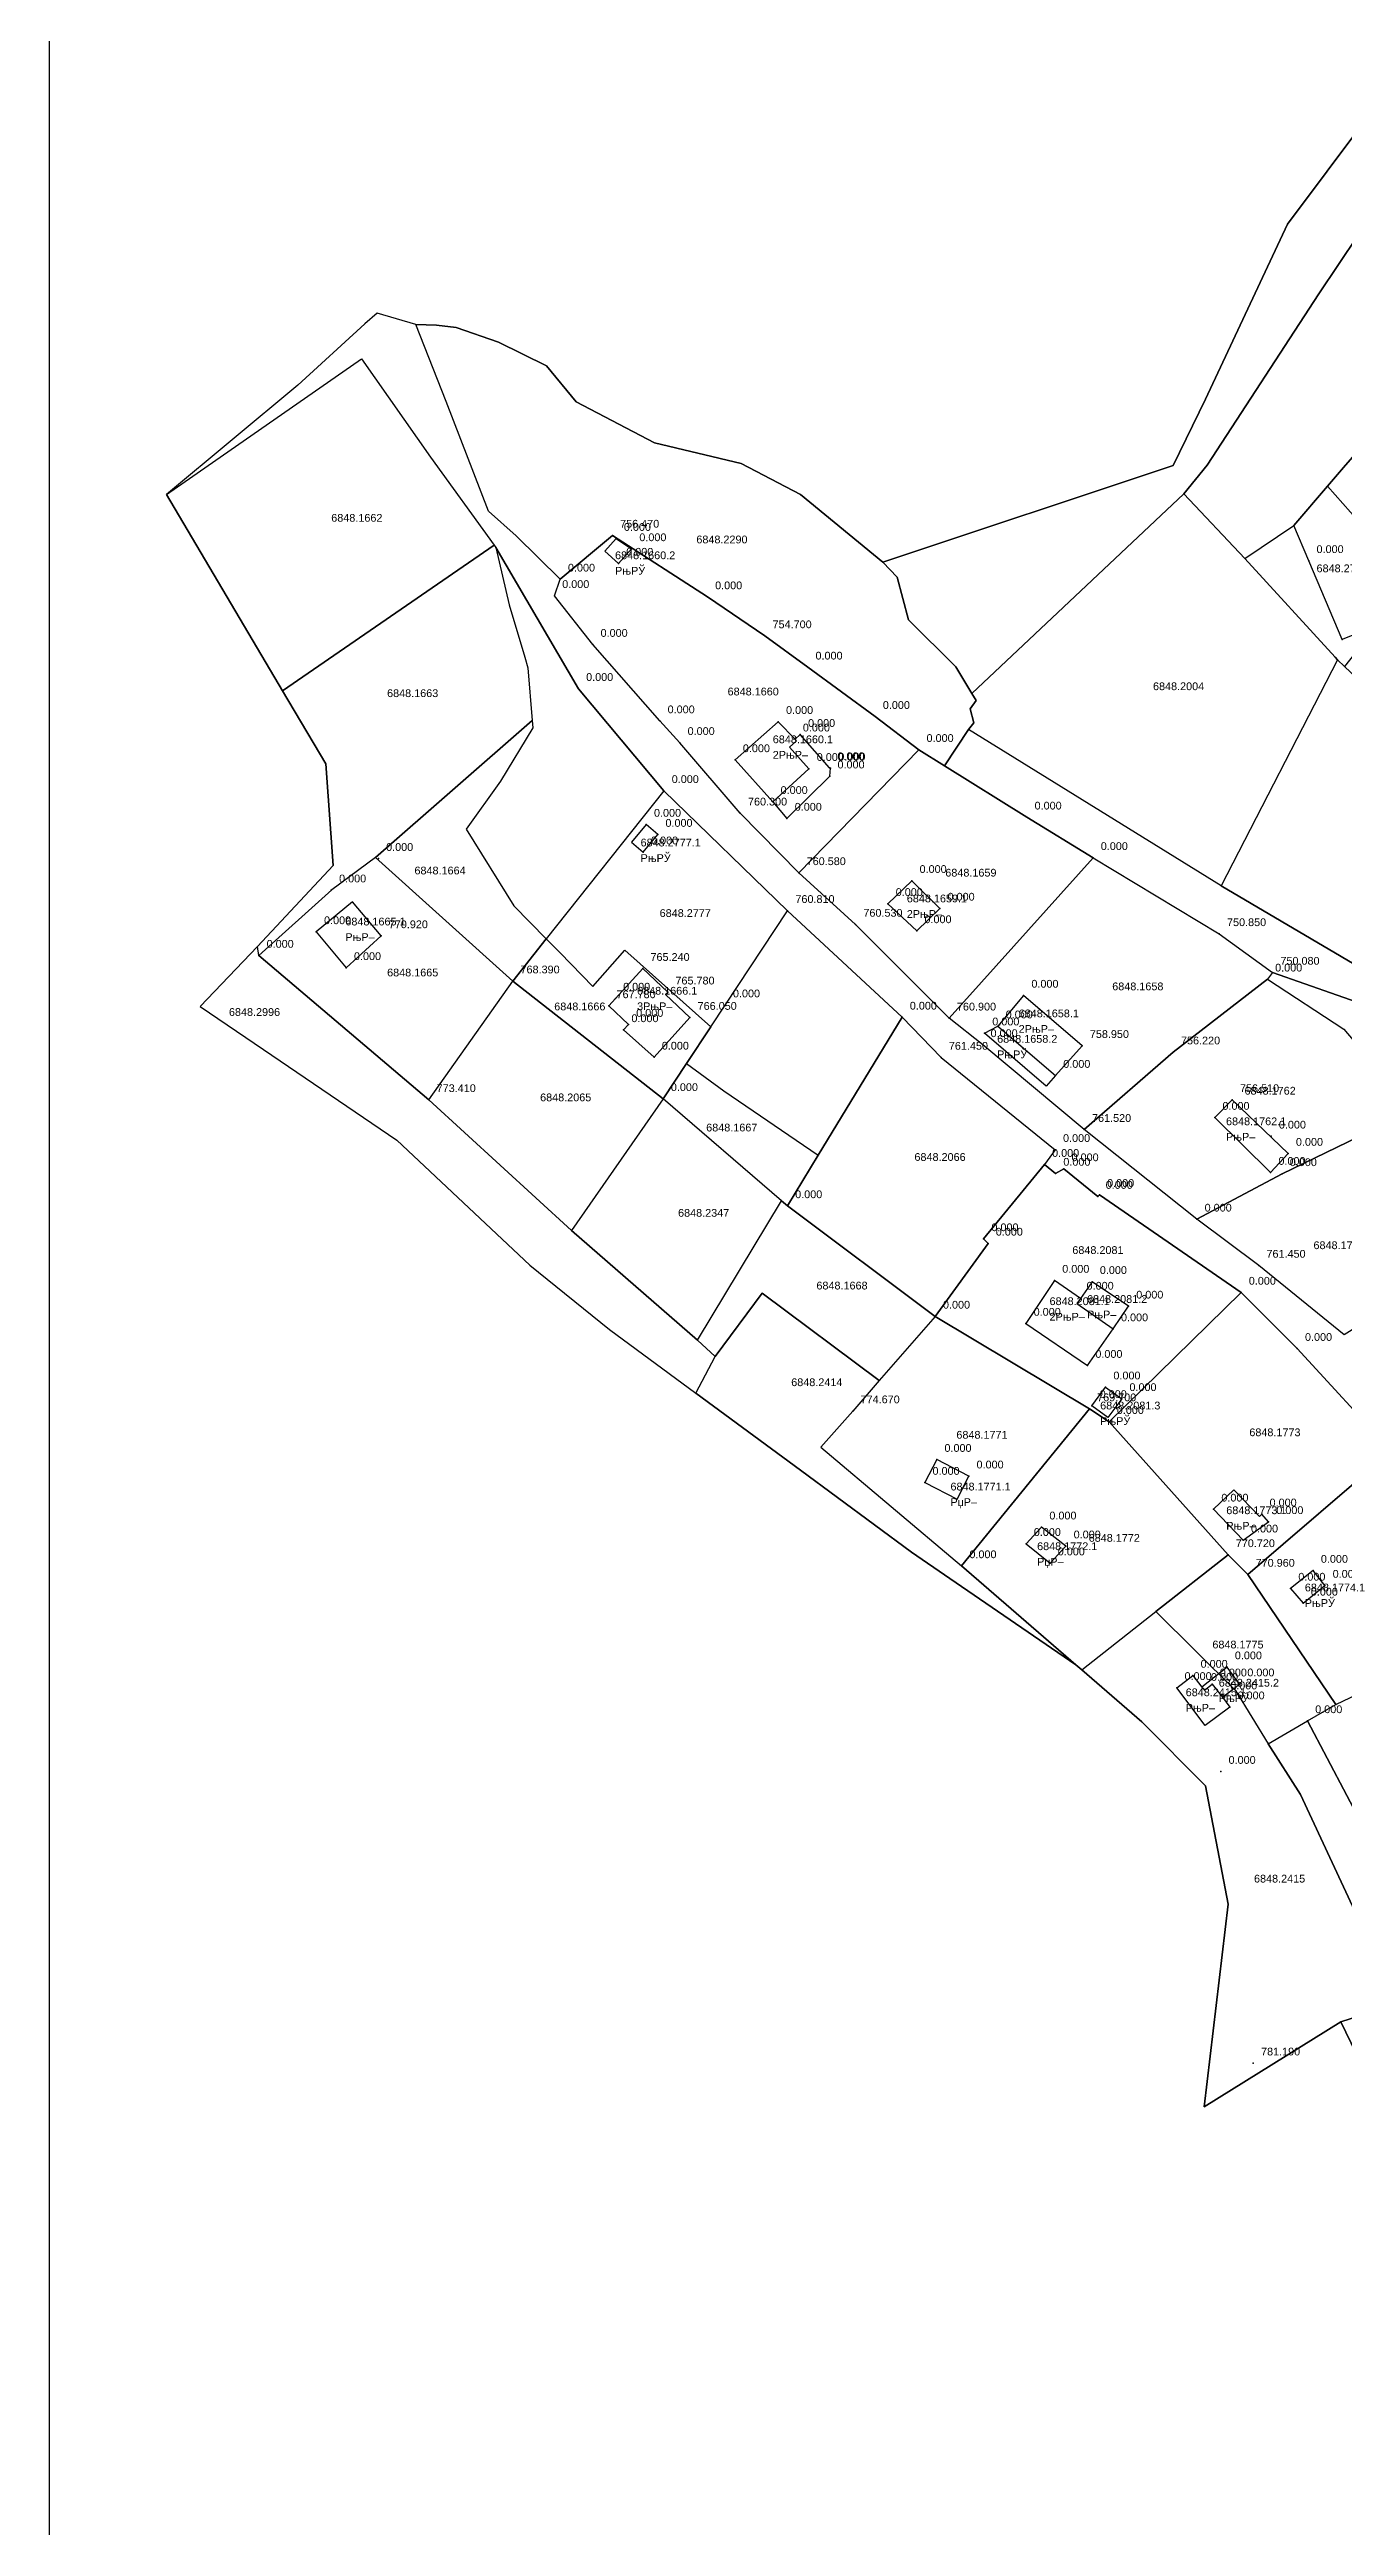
# Model space of a CAD drawing. Header units: metres. Extents: x 8504925 to 8509157, y 4588840 to 4591954.
# Drawn here: x 8505645 to 8505812, y 4590589.4 to 4590909 of the extents above; entities that cross this region are included whole.
import ezdxf

# ---------------------------------------------------------------- set-up
doc = ezdxf.new("R2010")
doc.units = ezdxf.units.M
for name, color, linetype in [('cad13', 30, 'Continuous'), ('cad140', 7, 'Continuous'), ('cad144', 7, 'Continuous'), ('cad146', 7, 'Continuous'), ('cad176', 7, 'Continuous'), ('cad22', 7, 'Continuous'), ('cad_cont_1', 30, 'Continuous'), ('cad_cont_2', 7, 'Continuous'), ('cad_cont_3', 7, 'Continuous'), ('points', 1, 'Continuous'), ('texts', 7, 'Continuous')]:
    doc.layers.add(name, color=color, linetype=linetype)
doc.styles.get("Standard").update_dxf_attribs({"font": 'arial.ttf'})

msp = doc.modelspace()

# ---------------------------------------------------------------- linework, layer by layer
msp.add_lwpolyline([(8505645, 4589261), (8505645, 4591954.264)])
at = {"layer": 'cad13'}
for points in [[(8505720.1, 4590844.53), (8505718.41, 4590842.66), (8505716.66, 4590844.24), (8505718.11, 4590845.86), (8505720.1, 4590844.53)], [(8505738.33, 4590811.92), (8505740.15, 4590809.76), (8505745.67, 4590815.21), (8505745.78, 4590816.23), (8505745.66, 4590816.28), (8505741.87, 4590820.57), (8505741.2, 4590819.98), (8505739.03, 4590822.24), (8505733.46, 4590817.31), (8505738.33, 4590811.92)], [(8505721.61, 4590805.42), (8505723.47, 4590807.68), (8505721.99, 4590808.98), (8505720.1, 4590806.68), (8505721.61, 4590805.42)], [(8505756.89, 4590795.25), (8505759.87, 4590798.16), (8505756.26, 4590801.73), (8505753.18, 4590798.76), (8505756.89, 4590795.25)], [(8505683.28, 4590790.49), (8505687.77, 4590794.6), (8505684.11, 4590799.01), (8505679.42, 4590795.12), (8505683.28, 4590790.49)], [(8505723, 4590778.94), (8505727.62, 4590784.07), (8505724.49, 4590787.05), (8505724.76, 4590787.34), (8505721.54, 4590790.38), (8505718.01, 4590786.55), (8505717.16, 4590785.57), (8505719.7, 4590783.17), (8505719.08, 4590782.48), (8505723, 4590778.94)], [(8505774.8, 4590776.59), (8505778.23, 4590780.44), (8505770.69, 4590786.93), (8505767.37, 4590782.97)], [(8505774.8, 4590776.59), (8505773.6, 4590775.23), (8505765.64, 4590782.06), (8505767.37, 4590782.97)], [(8505767.37, 4590782.97), (8505774.8, 4590776.59)], [(8505797.6, 4590773.46), (8505795.34, 4590771.17), (8505802.56, 4590764.07), (8505804.82, 4590766.53), (8505797.6, 4590773.46)], [(8505778.03, 4590747.82), (8505774.67, 4590750.15), (8505770.98, 4590744.6), (8505778.94, 4590739.17), (8505782.25, 4590743.89)], [(8505782.25, 4590743.89), (8505784.22, 4590746.82), (8505779.52, 4590749.99), (8505778.03, 4590747.82)], [(8505778.03, 4590747.82), (8505777.57, 4590747.16), (8505782.25, 4590743.89)], [(8505779.5, 4590733.99), (8505781.27, 4590736.39), (8505783.34, 4590734.89), (8505781.54, 4590732.48), (8505779.5, 4590733.99)], [(8505762.09, 4590721.94), (8505763.61, 4590724.9), (8505759.47, 4590727.04), (8505757.93, 4590724.08), (8505762.09, 4590721.94)], [(8505801.1, 4590719.68), (8505797.8, 4590723.12), (8505795.2, 4590720.63), (8505799.02, 4590716.64), (8505802.29, 4590719.02), (8505801.42, 4590720), (8505801.1, 4590719.68)], [(8505774.09, 4590713.69), (8505776.14, 4590715.88), (8505773.01, 4590718.32), (8505771, 4590716.19), (8505774.09, 4590713.69)], [(8505806.74, 4590708.5), (8505809.56, 4590710.8), (8505808.04, 4590712.73), (8505805.13, 4590710.43), (8505806.74, 4590708.5)], [(8505796.34, 4590696.4), (8505797.29, 4590695.12), (8505794.11, 4590692.73), (8505790.45, 4590697.61), (8505792.52, 4590699.19), (8505793.7, 4590697.7)], [(8505796.34, 4590696.4), (8505798.55, 4590698.08), (8505796.94, 4590700.28), (8505793.7, 4590697.7)], [(8505793.7, 4590697.7), (8505793.86, 4590697.5), (8505794.03, 4590697.31), (8505795, 4590698.07), (8505796.34, 4590696.4)]]:
    msp.add_lwpolyline(points, dxfattribs=at)
at = {"layer": 'cad140'}
for points in [[(8505710.89, 4590840.61), (8505717.62, 4590846.28), (8505729.88, 4590838.33), (8505737.29, 4590833.3), (8505742.83, 4590829.26), (8505751.52, 4590822.89)], [(8505741.69, 4590802.74), (8505734.12, 4590810.43), (8505726.33, 4590819.53), (8505723.75, 4590822.33), (8505715.1, 4590832.19), (8505710.15, 4590838.49), (8505710.89, 4590840.61)], [(8505751.52, 4590822.89), (8505757.16, 4590818.63)], [(8505759.28, 4590745.52), (8505766.09, 4590754.94), (8505765.53, 4590755.51), (8505773.36, 4590765.1)], [(8505773.36, 4590765.1), (8505774.81, 4590763.96)], [(8505774.81, 4590763.96), (8505775.87, 4590764.54), (8505780.27, 4590760.98)], [(8505780.27, 4590760.98), (8505780.46, 4590761.22), (8505798.74, 4590748.61)]]:
    msp.add_lwpolyline(points, dxfattribs=at)
at = {"layer": 'cad144'}
for points in [[(8505811.94, 4590855.04), (8505832.89, 4590878.97)], [(8505811.94, 4590855.04), (8505809.886, 4590852.647)], [(8505809.886, 4590852.647), (8505805.53, 4590847.57)], [(8505816.28, 4590834.63), (8505811.8, 4590832.86), (8505807.48, 4590843), (8505805.53, 4590847.57)], [(8505713.24, 4590826.5), (8505724.28, 4590813.33)], [(8505757.16, 4590818.63), (8505741.69, 4590802.74)], [(8505757.16, 4590818.63), (8505760.492, 4590816.553)], [(8505760.492, 4590816.553), (8505771.1, 4590809.91), (8505779.64, 4590804.69)], [(8505724.28, 4590813.33), (8505709.1, 4590794.211)], [(8505724.28, 4590813.33), (8505740.24, 4590797.86)], [(8505687.073, 4590804.726), (8505681.411, 4590800.547), (8505672.01, 4590792.08)], [(8505704.77, 4590788.77), (8505687.073, 4590804.726)], [(8505761.08, 4590783.98), (8505779.64, 4590804.69)], [(8505779.64, 4590804.69), (8505795.93, 4590794.87), (8505802.82, 4590789.89)], [(8505761.08, 4590783.98), (8505749.01, 4590796.08), (8505741.69, 4590802.74)], [(8505730.309, 4590782.852), (8505732.18, 4590785.68), (8505740.24, 4590797.86)], [(8505740.24, 4590797.86), (8505755, 4590784.1)], [(8505709.1, 4590794.211), (8505704.77, 4590788.77)], [(8505672.01, 4590792.08), (8505693.95, 4590773.46)], [(8505693.95, 4590773.46), (8505704.77, 4590788.77)], [(8505724.17, 4590773.59), (8505704.77, 4590788.77)], [(8505778.51, 4590769.61), (8505789.99, 4590779.61), (8505802.14, 4590789.01)], [(8505802.82, 4590789.89), (8505802.14, 4590789.01)], [(8505802.14, 4590789.01), (8505812.02, 4590782.58), (8505820.92, 4590772.06)], [(8505755, 4590784.1), (8505744.197, 4590766.312)], [(8505755, 4590784.1), (8505760.04, 4590778.92), (8505774.77, 4590767.02)], [(8505778.51, 4590769.61), (8505765.42, 4590780.55), (8505761.08, 4590783.98)], [(8505727.193, 4590778.144), (8505730.309, 4590782.852)], [(8505724.17, 4590773.59), (8505727.193, 4590778.144)], [(8505739.439, 4590760.443), (8505724.17, 4590773.59)], [(8505793.04, 4590758.04), (8505804.03, 4590763.91), (8505820.92, 4590772.06)], [(8505793.04, 4590758.04), (8505778.51, 4590769.61)], [(8505744.197, 4590766.312), (8505740.21, 4590759.77)], [(8505774.77, 4590767.02), (8505773.36, 4590765.1)], [(8505740.21, 4590759.77), (8505739.439, 4590760.443)], [(8505759.28, 4590745.52), (8505740.21, 4590759.77)], [(8505812.04, 4590743.12), (8505801.02, 4590752.09), (8505793.04, 4590758.04)], [(8505759.28, 4590745.52), (8505752.05, 4590737.25)], [(8505759.28, 4590745.52), (8505779.17, 4590733.57)], [(8505781.71, 4590731.93), (8505798.74, 4590748.61)], [(8505798.74, 4590748.61), (8505805.99, 4590741.36), (8505818.14, 4590728.15)], [(8505752.05, 4590737.25), (8505748.65, 4590733.31)], [(8505744.53, 4590728.65), (8505748.65, 4590733.31)], [(8505779.17, 4590733.57), (8505762.69, 4590713.32)], [(8505779.17, 4590733.57), (8505781.71, 4590731.93)], [(8505797.06, 4590714.75), (8505781.71, 4590731.93)], [(8505799.62, 4590712.22), (8505818.14, 4590728.15)], [(8505787.745, 4590707.428), (8505797.06, 4590714.75)], [(8505797.06, 4590714.75), (8505799.62, 4590712.22)], [(8505777.439, 4590700.557), (8505762.69, 4590713.32)], [(8505799.62, 4590712.22), (8505810.95, 4590695.46)], [(8505778.179, 4590699.915), (8505787.745, 4590707.428)], [(8505810.95, 4590695.46), (8505833.04, 4590705.99)], [(8505778.179, 4590699.915), (8505777.439, 4590700.557)], [(8505807.31, 4590693.33), (8505810.95, 4590695.46)], [(8505802.237, 4590690.364), (8505807.31, 4590693.33)], [(8505817.48, 4590674.06), (8505807.31, 4590693.33)]]:
    msp.add_lwpolyline(points, dxfattribs=at)
at = {"layer": 'cad146'}
for points in [[(8505791.36, 4590851.64), (8505794.39, 4590855.34), (8505808.78, 4590877.45), (8505818.93, 4590892.58)], [(8505710.89, 4590840.61), (8505705.19, 4590846.21), (8505701.62, 4590849.39), (8505696.17, 4590863.53), (8505692.28, 4590873.49)], [(8505660.08, 4590851.572), (8505685.27, 4590869.05), (8505694.14, 4590856.37), (8505702.38, 4590845.01)], [(8505764.02, 4590825.89), (8505791.36, 4590851.64)], [(8505791.36, 4590851.64), (8505799.21, 4590843.28)], [(8505820.776, 4590840.306), (8505809.886, 4590852.647)], [(8505702.38, 4590845.01), (8505675.064, 4590826.222)], [(8505702.38, 4590845.01), (8505702.57, 4590844.71)], [(8505702.57, 4590844.71), (8505713.24, 4590826.5)], [(8505702.57, 4590844.71), (8505704.32, 4590837.31), (8505706.32, 4590830.55), (8505706.73, 4590829.18), (8505707.29, 4590822.39)], [(8505799.21, 4590843.28), (8505805.53, 4590847.57)], [(8505764.02, 4590825.89), (8505761.96, 4590829.33), (8505755.82, 4590835.38), (8505754.37, 4590840.88), (8505752.54, 4590842.8)], [(8505799.21, 4590843.28), (8505810.9, 4590830.55), (8505811.19, 4590830.24)], [(8505811.19, 4590830.24), (8505796.16, 4590801.07)], [(8505812.109, 4590829.368), (8505811.19, 4590830.24)], [(8505763.58, 4590821.23), (8505764.28, 4590822.08), (8505763.77, 4590823.92), (8505764.58, 4590824.98), (8505764.02, 4590825.89)], [(8505707.29, 4590822.39), (8505687.073, 4590804.726)], [(8505707.29, 4590822.39), (8505707.37, 4590821.43), (8505703.18, 4590814.57), (8505698.77, 4590808.38), (8505704.89, 4590798.5), (8505709.1, 4590794.211)], [(8505760.492, 4590816.553), (8505763.58, 4590821.23)], [(8505796.16, 4590801.07), (8505763.58, 4590821.23)], [(8505819.42, 4590787.41), (8505796.16, 4590801.07)], [(8505709.1, 4590794.211), (8505710.88, 4590792.4), (8505715.12, 4590788.08), (8505719.25, 4590792.75), (8505730.309, 4590782.852)], [(8505672.01, 4590792.08), (8505671.846, 4590793.244)], [(8505802.82, 4590789.89), (8505815.3, 4590785.49)], [(8505727.193, 4590778.144), (8505732.01, 4590774.61), (8505744.197, 4590766.312)], [(8505712.37, 4590756.6), (8505693.95, 4590773.46)], [(8505724.17, 4590773.59), (8505712.37, 4590756.6)], [(8505728.62, 4590742.47), (8505739.439, 4590760.443)], [(8505728.62, 4590742.47), (8505712.37, 4590756.6)], [(8505730.88, 4590740.36), (8505736.95, 4590748.5), (8505752.05, 4590737.25)], [(8505730.88, 4590740.36), (8505728.62, 4590742.47)], [(8505728.403, 4590735.62), (8505730.88, 4590740.36)], [(8505744.53, 4590728.65), (8505762.69, 4590713.32)], [(8505787.745, 4590707.428), (8505798.01, 4590697.25), (8505802.237, 4590690.364)], [(8505802.237, 4590690.364), (8505806.42, 4590683.84), (8505818.96, 4590656.85), (8505811.619, 4590654.502)]]:
    msp.add_lwpolyline(points, dxfattribs=at)
at = {"layer": 'cad176'}
for points in [[(8505804.03, 4591026.49), (8505817.1, 4590997.19), (8505821.29, 4590982.35), (8505830.3, 4590959.36), (8505833.09, 4590942.63), (8505835.56, 4590929.31), (8505830.74, 4590928.71), (8505831.13, 4590920.88), (8505814.98, 4590900.11), (8505804.75, 4590886.41), (8505794.15, 4590863.86), (8505789.97, 4590855.31), (8505752.54, 4590842.8)], [(8505692.28, 4590873.49), (8505687.275, 4590874.932), (8505685.689, 4590873.572), (8505677.049, 4590865.65), (8505660.08, 4590851.572)], [(8505752.54, 4590842.8), (8505741.91, 4590851.54), (8505734.22, 4590855.54), (8505723.08, 4590858.2), (8505712.97, 4590863.51), (8505709.11, 4590868.13), (8505702.94, 4590871.19), (8505697.46, 4590873.11), (8505694.94, 4590873.38), (8505692.28, 4590873.49)], [(8505660.08, 4590851.572), (8505675.064, 4590826.222)], [(8505675.064, 4590826.222), (8505680.643, 4590816.783), (8505681.611, 4590803.682), (8505671.846, 4590793.244)], [(8505671.846, 4590793.244), (8505664.424, 4590785.502), (8505672.604, 4590779.947), (8505689.814, 4590768.244), (8505706.963, 4590752.127), (8505717.252, 4590743.846), (8505728.403, 4590735.62)], [(8505728.403, 4590735.62), (8505741.898, 4590725.665), (8505756.205, 4590715.111), (8505761.182, 4590711.7), (8505777.439, 4590700.557)], [(8505778.179, 4590699.915), (8505785.932, 4590693.197), (8505794.15, 4590684.971), (8505797.072, 4590669.666), (8505793.994, 4590643.557), (8505811.619, 4590654.502)], [(8505811.619, 4590654.502), (8505820.854, 4590635.424)]]:
    msp.add_lwpolyline(points, dxfattribs=at)
at = {"layer": 'cad22'}
msp.add_lwpolyline([(8505738.33, 4590811.92), (8505742.99, 4590816.18), (8505740.47, 4590818.95), (8505741.39, 4590819.79), (8505741.2, 4590819.98)], dxfattribs=at)
at = {"layer": 'cad_cont_1'}
for points in [[(8505720.1, 4590844.53), (8505718.41, 4590842.66), (8505716.66, 4590844.24), (8505718.11, 4590845.86), (8505720.1, 4590844.53)], [(8505738.33, 4590811.92), (8505740.15, 4590809.76), (8505745.67, 4590815.21), (8505745.78, 4590816.23), (8505745.66, 4590816.28), (8505741.87, 4590820.57), (8505741.2, 4590819.98), (8505739.03, 4590822.24), (8505733.46, 4590817.31), (8505738.33, 4590811.92)], [(8505721.61, 4590805.42), (8505723.47, 4590807.68), (8505721.99, 4590808.98), (8505720.1, 4590806.68), (8505721.61, 4590805.42)], [(8505756.89, 4590795.25), (8505759.87, 4590798.16), (8505756.26, 4590801.73), (8505753.18, 4590798.76), (8505756.89, 4590795.25)], [(8505683.28, 4590790.49), (8505687.77, 4590794.6), (8505684.11, 4590799.01), (8505679.42, 4590795.12), (8505683.28, 4590790.49)], [(8505723, 4590778.94), (8505727.62, 4590784.07), (8505724.49, 4590787.05), (8505724.76, 4590787.34), (8505721.54, 4590790.38), (8505718.01, 4590786.55), (8505717.16, 4590785.57), (8505719.7, 4590783.17), (8505719.08, 4590782.48), (8505723, 4590778.94)], [(8505767.37, 4590782.97), (8505774.8, 4590776.59), (8505774.8, 4590776.59), (8505778.23, 4590780.44), (8505770.69, 4590786.93), (8505767.37, 4590782.97)], [(8505767.37, 4590782.97), (8505774.8, 4590776.59), (8505774.8, 4590776.59), (8505773.6, 4590775.23), (8505765.64, 4590782.06), (8505767.37, 4590782.97)], [(8505797.6, 4590773.46), (8505795.34, 4590771.17), (8505802.56, 4590764.07), (8505804.82, 4590766.53), (8505797.6, 4590773.46)], [(8505782.25, 4590743.89), (8505784.22, 4590746.82), (8505779.52, 4590749.99), (8505778.03, 4590747.82), (8505778.03, 4590747.82), (8505774.67, 4590750.15), (8505770.98, 4590744.6), (8505778.94, 4590739.17), (8505782.25, 4590743.89)], [(8505782.25, 4590743.89), (8505784.22, 4590746.82), (8505779.52, 4590749.99), (8505778.03, 4590747.82), (8505778.03, 4590747.82), (8505777.57, 4590747.16), (8505782.25, 4590743.89)], [(8505779.5, 4590733.99), (8505781.27, 4590736.39), (8505783.34, 4590734.89), (8505781.54, 4590732.48), (8505779.5, 4590733.99)], [(8505762.09, 4590721.94), (8505763.61, 4590724.9), (8505759.47, 4590727.04), (8505757.93, 4590724.08), (8505762.09, 4590721.94)], [(8505801.1, 4590719.68), (8505797.8, 4590723.12), (8505795.2, 4590720.63), (8505799.02, 4590716.64), (8505802.29, 4590719.02), (8505801.42, 4590720), (8505801.1, 4590719.68)], [(8505774.09, 4590713.69), (8505776.14, 4590715.88), (8505773.01, 4590718.32), (8505771, 4590716.19), (8505774.09, 4590713.69)], [(8505806.74, 4590708.5), (8505809.56, 4590710.8), (8505808.04, 4590712.73), (8505805.13, 4590710.43), (8505806.74, 4590708.5)], [(8505793.7, 4590697.7), (8505793.86, 4590697.5), (8505794.03, 4590697.31), (8505795, 4590698.07), (8505796.34, 4590696.4), (8505796.34, 4590696.4), (8505797.29, 4590695.12), (8505794.11, 4590692.73), (8505790.45, 4590697.61), (8505792.52, 4590699.19), (8505793.7, 4590697.7)], [(8505793.7, 4590697.7), (8505793.86, 4590697.5), (8505794.03, 4590697.31), (8505795, 4590698.07), (8505796.34, 4590696.4), (8505796.34, 4590696.4), (8505798.55, 4590698.08), (8505796.94, 4590700.28), (8505793.7, 4590697.7)]]:
    msp.add_lwpolyline(points, dxfattribs=at)
at = {"layer": 'cad_cont_2'}
for points in [[(8505764.02, 4590825.89), (8505761.96, 4590829.33), (8505755.82, 4590835.38), (8505754.37, 4590840.88), (8505752.54, 4590842.8), (8505752.54, 4590842.8), (8505789.97, 4590855.31), (8505794.15, 4590863.86), (8505804.75, 4590886.41), (8505814.98, 4590900.11), (8505831.13, 4590920.88)], [(8505832.6, 4590913.28), (8505824.88, 4590901.47), (8505824.88, 4590901.47), (8505818.93, 4590892.58), (8505818.93, 4590892.58), (8505808.78, 4590877.45), (8505794.39, 4590855.34), (8505791.36, 4590851.64), (8505791.36, 4590851.64), (8505764.02, 4590825.89)], [(8505791.36, 4590851.64), (8505799.21, 4590843.28), (8505799.21, 4590843.28), (8505805.53, 4590847.57), (8505805.53, 4590847.57), (8505809.886, 4590852.647), (8505809.886, 4590852.647), (8505811.94, 4590855.04), (8505811.94, 4590855.04), (8505832.89, 4590878.97), (8505832.89, 4590878.97), (8505822.38, 4590892.32), (8505818.93, 4590892.58), (8505818.93, 4590892.58), (8505808.78, 4590877.45), (8505794.39, 4590855.34), (8505791.36, 4590851.64)], [(8505811.94, 4590855.04), (8505809.886, 4590852.647), (8505809.886, 4590852.647), (8505820.776, 4590840.306), (8505820.776, 4590840.306), (8505822.3, 4590842.24), (8505822.3, 4590842.24), (8505844.06, 4590865.72), (8505844.06, 4590865.72), (8505837.9, 4590871.38), (8505837.9, 4590871.38), (8505834.88, 4590874.35), (8505832.89, 4590878.97), (8505832.89, 4590878.97), (8505811.94, 4590855.04)], [(8505812.04, 4590743.12), (8505801.02, 4590752.09), (8505793.04, 4590758.04), (8505793.04, 4590758.04), (8505778.51, 4590769.61), (8505778.51, 4590769.61), (8505765.42, 4590780.55), (8505761.08, 4590783.98), (8505761.08, 4590783.98), (8505749.01, 4590796.08), (8505741.69, 4590802.74), (8505741.69, 4590802.74), (8505734.12, 4590810.43), (8505726.33, 4590819.53), (8505723.75, 4590822.33), (8505715.1, 4590832.19), (8505710.15, 4590838.49), (8505710.89, 4590840.61), (8505710.89, 4590840.61), (8505705.19, 4590846.21), (8505701.62, 4590849.39), (8505696.17, 4590863.53), (8505692.28, 4590873.49), (8505692.28, 4590873.49), (8505687.275, 4590874.932), (8505685.689, 4590873.572), (8505677.049, 4590865.65), (8505660.08, 4590851.572)], [(8505710.89, 4590840.61), (8505705.19, 4590846.21), (8505701.62, 4590849.39), (8505696.17, 4590863.53), (8505692.28, 4590873.49), (8505692.28, 4590873.49), (8505694.94, 4590873.38), (8505697.46, 4590873.11), (8505702.94, 4590871.19), (8505709.11, 4590868.13), (8505712.97, 4590863.51), (8505723.08, 4590858.2), (8505734.22, 4590855.54), (8505741.91, 4590851.54), (8505752.54, 4590842.8), (8505752.54, 4590842.8), (8505754.37, 4590840.88), (8505755.82, 4590835.38), (8505761.96, 4590829.33), (8505764.02, 4590825.89), (8505764.02, 4590825.89), (8505764.58, 4590824.98), (8505763.77, 4590823.92), (8505764.28, 4590822.08), (8505763.58, 4590821.23), (8505763.58, 4590821.23), (8505760.492, 4590816.553), (8505760.492, 4590816.553), (8505757.16, 4590818.63), (8505757.16, 4590818.63), (8505751.52, 4590822.89), (8505751.52, 4590822.89), (8505742.83, 4590829.26), (8505737.29, 4590833.3), (8505729.88, 4590838.33), (8505717.62, 4590846.28), (8505710.89, 4590840.61)], [(8505660.08, 4590851.572), (8505685.27, 4590869.05), (8505694.14, 4590856.37), (8505702.38, 4590845.01), (8505702.38, 4590845.01), (8505702.57, 4590844.71), (8505702.57, 4590844.71), (8505713.24, 4590826.5), (8505713.24, 4590826.5), (8505724.28, 4590813.33), (8505724.28, 4590813.33), (8505740.24, 4590797.86), (8505740.24, 4590797.86), (8505755, 4590784.1), (8505755, 4590784.1), (8505760.04, 4590778.92), (8505774.77, 4590767.02), (8505774.77, 4590767.02), (8505773.36, 4590765.1), (8505773.36, 4590765.1), (8505774.81, 4590763.96), (8505774.81, 4590763.96), (8505775.87, 4590764.54), (8505780.27, 4590760.98), (8505780.27, 4590760.98), (8505780.46, 4590761.22), (8505798.74, 4590748.61), (8505798.74, 4590748.61), (8505805.99, 4590741.36), (8505818.14, 4590728.15)], [(8505660.08, 4590851.572), (8505685.27, 4590869.05), (8505694.14, 4590856.37), (8505702.38, 4590845.01), (8505702.38, 4590845.01), (8505675.064, 4590826.222), (8505675.064, 4590826.222), (8505660.08, 4590851.572)], [(8505796.16, 4590801.07), (8505763.58, 4590821.23), (8505763.58, 4590821.23), (8505764.28, 4590822.08), (8505763.77, 4590823.92), (8505764.58, 4590824.98), (8505764.02, 4590825.89), (8505764.02, 4590825.89), (8505791.36, 4590851.64), (8505791.36, 4590851.64), (8505799.21, 4590843.28), (8505799.21, 4590843.28), (8505810.9, 4590830.55), (8505811.19, 4590830.24), (8505811.19, 4590830.24), (8505796.16, 4590801.07)], [(8505799.21, 4590843.28), (8505805.53, 4590847.57), (8505805.53, 4590847.57), (8505809.886, 4590852.647), (8505809.886, 4590852.647), (8505820.776, 4590840.306), (8505820.776, 4590840.306), (8505816.28, 4590834.63), (8505816.28, 4590834.63), (8505812.109, 4590829.368), (8505812.109, 4590829.368), (8505811.19, 4590830.24), (8505811.19, 4590830.24), (8505810.9, 4590830.55), (8505799.21, 4590843.28)], [(8505672.01, 4590792.08), (8505671.846, 4590793.244), (8505671.846, 4590793.244), (8505681.611, 4590803.682), (8505680.643, 4590816.783), (8505675.064, 4590826.222), (8505675.064, 4590826.222), (8505702.38, 4590845.01), (8505702.38, 4590845.01), (8505702.57, 4590844.71), (8505702.57, 4590844.71), (8505704.32, 4590837.31), (8505706.32, 4590830.55), (8505706.73, 4590829.18), (8505707.29, 4590822.39), (8505707.29, 4590822.39), (8505687.073, 4590804.726), (8505687.073, 4590804.726), (8505681.411, 4590800.547), (8505672.01, 4590792.08)], [(8505707.29, 4590822.39), (8505707.37, 4590821.43), (8505703.18, 4590814.57), (8505698.77, 4590808.38), (8505704.89, 4590798.5), (8505709.1, 4590794.211), (8505709.1, 4590794.211), (8505710.88, 4590792.4), (8505715.12, 4590788.08), (8505719.25, 4590792.75), (8505730.309, 4590782.852), (8505730.309, 4590782.852), (8505727.193, 4590778.144), (8505727.193, 4590778.144), (8505732.01, 4590774.61), (8505744.197, 4590766.312), (8505744.197, 4590766.312), (8505755, 4590784.1), (8505755, 4590784.1), (8505740.24, 4590797.86), (8505740.24, 4590797.86), (8505724.28, 4590813.33), (8505724.28, 4590813.33), (8505713.24, 4590826.5), (8505713.24, 4590826.5), (8505702.57, 4590844.71), (8505702.57, 4590844.71), (8505704.32, 4590837.31), (8505706.32, 4590830.55), (8505706.73, 4590829.18), (8505707.29, 4590822.39)], [(8505741.69, 4590802.74), (8505734.12, 4590810.43), (8505726.33, 4590819.53), (8505723.75, 4590822.33), (8505715.1, 4590832.19), (8505710.15, 4590838.49), (8505710.89, 4590840.61), (8505710.89, 4590840.61), (8505717.62, 4590846.28), (8505729.88, 4590838.33), (8505737.29, 4590833.3), (8505742.83, 4590829.26), (8505751.52, 4590822.89), (8505751.52, 4590822.89), (8505757.16, 4590818.63), (8505757.16, 4590818.63), (8505741.69, 4590802.74)], [(8505811.19, 4590830.24), (8505796.16, 4590801.07), (8505796.16, 4590801.07), (8505819.42, 4590787.41), (8505819.42, 4590787.41), (8505831.46, 4590799.71), (8505831.46, 4590799.71), (8505841.17, 4590808.9), (8505841.17, 4590808.9), (8505828.47, 4590822.95), (8505828.47, 4590822.95), (8505823.982, 4590818.094), (8505812.109, 4590829.368), (8505812.109, 4590829.368), (8505811.19, 4590830.24)], [(8505704.77, 4590788.77), (8505687.073, 4590804.726), (8505687.073, 4590804.726), (8505707.29, 4590822.39), (8505707.29, 4590822.39), (8505707.37, 4590821.43), (8505703.18, 4590814.57), (8505698.77, 4590808.38), (8505704.89, 4590798.5), (8505709.1, 4590794.211), (8505709.1, 4590794.211), (8505704.77, 4590788.77)], [(8505819.42, 4590787.41), (8505796.16, 4590801.07), (8505796.16, 4590801.07), (8505763.58, 4590821.23), (8505763.58, 4590821.23), (8505760.492, 4590816.553)], [(8505757.16, 4590818.63), (8505741.69, 4590802.74), (8505741.69, 4590802.74), (8505749.01, 4590796.08), (8505761.08, 4590783.98), (8505761.08, 4590783.98), (8505779.64, 4590804.69), (8505779.64, 4590804.69), (8505771.1, 4590809.91), (8505760.492, 4590816.553), (8505760.492, 4590816.553), (8505757.16, 4590818.63)], [(8505760.492, 4590816.553), (8505771.1, 4590809.91), (8505779.64, 4590804.69), (8505779.64, 4590804.69), (8505795.93, 4590794.87), (8505802.82, 4590789.89), (8505802.82, 4590789.89), (8505815.3, 4590785.49)], [(8505687.073, 4590804.726), (8505681.411, 4590800.547), (8505672.01, 4590792.08), (8505672.01, 4590792.08), (8505693.95, 4590773.46), (8505693.95, 4590773.46), (8505704.77, 4590788.77), (8505704.77, 4590788.77), (8505687.073, 4590804.726)], [(8505761.08, 4590783.98), (8505779.64, 4590804.69), (8505779.64, 4590804.69), (8505795.93, 4590794.87), (8505802.82, 4590789.89), (8505802.82, 4590789.89), (8505802.14, 4590789.01), (8505802.14, 4590789.01), (8505789.99, 4590779.61), (8505778.51, 4590769.61), (8505778.51, 4590769.61), (8505765.42, 4590780.55), (8505761.08, 4590783.98)], [(8505724.17, 4590773.59), (8505704.77, 4590788.77), (8505704.77, 4590788.77), (8505709.1, 4590794.211), (8505709.1, 4590794.211), (8505710.88, 4590792.4), (8505715.12, 4590788.08), (8505719.25, 4590792.75), (8505730.309, 4590782.852), (8505730.309, 4590782.852), (8505727.193, 4590778.144), (8505727.193, 4590778.144), (8505724.17, 4590773.59)], [(8505671.846, 4590793.244), (8505664.424, 4590785.502), (8505672.604, 4590779.947), (8505689.814, 4590768.244), (8505706.963, 4590752.127), (8505717.252, 4590743.846), (8505728.403, 4590735.62), (8505728.403, 4590735.62), (8505730.88, 4590740.36), (8505730.88, 4590740.36), (8505728.62, 4590742.47), (8505728.62, 4590742.47), (8505712.37, 4590756.6), (8505712.37, 4590756.6), (8505693.95, 4590773.46), (8505693.95, 4590773.46), (8505672.01, 4590792.08), (8505672.01, 4590792.08), (8505671.846, 4590793.244)], [(8505693.95, 4590773.46), (8505704.77, 4590788.77), (8505704.77, 4590788.77), (8505724.17, 4590773.59), (8505724.17, 4590773.59), (8505712.37, 4590756.6), (8505712.37, 4590756.6), (8505693.95, 4590773.46)], [(8505778.51, 4590769.61), (8505789.99, 4590779.61), (8505802.14, 4590789.01), (8505802.14, 4590789.01), (8505812.02, 4590782.58), (8505820.92, 4590772.06), (8505820.92, 4590772.06), (8505804.03, 4590763.91), (8505793.04, 4590758.04), (8505793.04, 4590758.04), (8505778.51, 4590769.61)], [(8505802.14, 4590789.01), (8505812.02, 4590782.58), (8505820.92, 4590772.06), (8505820.92, 4590772.06), (8505833.41, 4590756.45), (8505833.41, 4590756.45), (8505834.69, 4590756.91), (8505840.31, 4590748.42), (8505843.192, 4590743.799), (8505843.192, 4590743.799), (8505848.28, 4590744.05), (8505853.49, 4590745.35), (8505815.3, 4590785.49), (8505815.3, 4590785.49), (8505802.82, 4590789.89), (8505802.82, 4590789.89), (8505802.14, 4590789.01)], [(8505759.28, 4590745.52), (8505740.21, 4590759.77), (8505740.21, 4590759.77), (8505744.197, 4590766.312), (8505744.197, 4590766.312), (8505755, 4590784.1), (8505755, 4590784.1), (8505760.04, 4590778.92), (8505774.77, 4590767.02), (8505774.77, 4590767.02), (8505773.36, 4590765.1), (8505773.36, 4590765.1), (8505765.53, 4590755.51), (8505766.09, 4590754.94), (8505759.28, 4590745.52)], [(8505739.439, 4590760.443), (8505724.17, 4590773.59), (8505724.17, 4590773.59), (8505727.193, 4590778.144), (8505727.193, 4590778.144), (8505732.01, 4590774.61), (8505744.197, 4590766.312), (8505744.197, 4590766.312), (8505740.21, 4590759.77), (8505740.21, 4590759.77), (8505739.439, 4590760.443)], [(8505724.17, 4590773.59), (8505712.37, 4590756.6), (8505712.37, 4590756.6), (8505728.62, 4590742.47), (8505728.62, 4590742.47), (8505739.439, 4590760.443), (8505739.439, 4590760.443), (8505724.17, 4590773.59)], [(8505793.04, 4590758.04), (8505804.03, 4590763.91), (8505820.92, 4590772.06), (8505820.92, 4590772.06), (8505833.41, 4590756.45), (8505833.41, 4590756.45), (8505822.94, 4590749.92), (8505812.04, 4590743.12), (8505812.04, 4590743.12), (8505801.02, 4590752.09), (8505793.04, 4590758.04)], [(8505759.28, 4590745.52), (8505779.17, 4590733.57), (8505779.17, 4590733.57), (8505781.71, 4590731.93), (8505781.71, 4590731.93), (8505798.74, 4590748.61), (8505798.74, 4590748.61), (8505780.46, 4590761.22), (8505780.27, 4590760.98), (8505780.27, 4590760.98), (8505775.87, 4590764.54), (8505774.81, 4590763.96), (8505774.81, 4590763.96), (8505773.36, 4590765.1), (8505773.36, 4590765.1), (8505765.53, 4590755.51), (8505766.09, 4590754.94), (8505759.28, 4590745.52)], [(8505728.62, 4590742.47), (8505739.439, 4590760.443), (8505739.439, 4590760.443), (8505740.21, 4590759.77), (8505740.21, 4590759.77), (8505759.28, 4590745.52), (8505759.28, 4590745.52), (8505752.05, 4590737.25), (8505752.05, 4590737.25), (8505736.95, 4590748.5), (8505730.88, 4590740.36), (8505730.88, 4590740.36), (8505728.62, 4590742.47)], [(8505728.403, 4590735.62), (8505730.88, 4590740.36), (8505730.88, 4590740.36), (8505736.95, 4590748.5), (8505752.05, 4590737.25), (8505752.05, 4590737.25), (8505748.65, 4590733.31), (8505748.65, 4590733.31), (8505744.53, 4590728.65), (8505744.53, 4590728.65), (8505762.69, 4590713.32), (8505762.69, 4590713.32), (8505777.439, 4590700.557), (8505777.439, 4590700.557), (8505761.182, 4590711.7), (8505756.205, 4590715.111), (8505741.898, 4590725.665), (8505728.403, 4590735.62)], [(8505744.53, 4590728.65), (8505762.69, 4590713.32), (8505762.69, 4590713.32), (8505779.17, 4590733.57), (8505779.17, 4590733.57), (8505759.28, 4590745.52), (8505759.28, 4590745.52), (8505752.05, 4590737.25), (8505752.05, 4590737.25), (8505748.65, 4590733.31), (8505748.65, 4590733.31), (8505744.53, 4590728.65)], [(8505797.06, 4590714.75), (8505781.71, 4590731.93), (8505781.71, 4590731.93), (8505798.74, 4590748.61), (8505798.74, 4590748.61), (8505805.99, 4590741.36), (8505818.14, 4590728.15), (8505818.14, 4590728.15), (8505799.62, 4590712.22), (8505799.62, 4590712.22), (8505797.06, 4590714.75)], [(8505779.17, 4590733.57), (8505762.69, 4590713.32), (8505762.69, 4590713.32), (8505777.439, 4590700.557), (8505777.439, 4590700.557), (8505778.179, 4590699.915), (8505778.179, 4590699.915), (8505787.745, 4590707.428), (8505787.745, 4590707.428), (8505797.06, 4590714.75), (8505797.06, 4590714.75), (8505781.71, 4590731.93), (8505781.71, 4590731.93), (8505779.17, 4590733.57)], [(8505799.62, 4590712.22), (8505810.95, 4590695.46), (8505810.95, 4590695.46), (8505833.04, 4590705.99), (8505833.04, 4590705.99), (8505827.13, 4590711.63), (8505827.59, 4590712.39), (8505818.14, 4590728.15), (8505818.14, 4590728.15), (8505799.62, 4590712.22)], [(8505787.745, 4590707.428), (8505798.01, 4590697.25), (8505802.237, 4590690.364), (8505802.237, 4590690.364), (8505807.31, 4590693.33), (8505807.31, 4590693.33), (8505810.95, 4590695.46), (8505810.95, 4590695.46), (8505799.62, 4590712.22), (8505799.62, 4590712.22), (8505797.06, 4590714.75), (8505797.06, 4590714.75), (8505787.745, 4590707.428)], [(8505778.179, 4590699.915), (8505787.745, 4590707.428), (8505787.745, 4590707.428), (8505798.01, 4590697.25), (8505802.237, 4590690.364), (8505802.237, 4590690.364), (8505806.42, 4590683.84), (8505818.96, 4590656.85), (8505811.619, 4590654.502), (8505811.619, 4590654.502), (8505793.994, 4590643.557), (8505797.072, 4590669.666), (8505794.15, 4590684.971), (8505785.932, 4590693.197), (8505778.179, 4590699.915)], [(8505817.48, 4590674.06), (8505807.31, 4590693.33), (8505807.31, 4590693.33), (8505810.95, 4590695.46), (8505810.95, 4590695.46), (8505833.04, 4590705.99), (8505833.04, 4590705.99), (8505838.35, 4590697.26), (8505843.08, 4590686.56), (8505843.08, 4590686.56), (8505817.48, 4590674.06)], [(8505802.237, 4590690.364), (8505807.31, 4590693.33), (8505807.31, 4590693.33), (8505817.48, 4590674.06), (8505817.48, 4590674.06), (8505822.98, 4590657.98), (8505822.98, 4590657.98), (8505829.02, 4590640.29), (8505829.02, 4590640.29), (8505833.61, 4590627.24), (8505833.61, 4590627.24), (8505828.39, 4590625.72), (8505828.39, 4590625.72), (8505820.854, 4590635.424), (8505820.854, 4590635.424), (8505811.619, 4590654.502), (8505811.619, 4590654.502), (8505818.96, 4590656.85), (8505806.42, 4590683.84), (8505802.237, 4590690.364)]]:
    msp.add_lwpolyline(points, dxfattribs=at)
at = {"layer": 'cad_cont_3'}
msp.add_lwpolyline([(8505814.98, 4590900.11), (8505804.75, 4590886.41), (8505794.15, 4590863.86), (8505789.97, 4590855.31), (8505752.54, 4590842.8), (8505752.54, 4590842.8), (8505741.91, 4590851.54), (8505734.22, 4590855.54), (8505723.08, 4590858.2), (8505712.97, 4590863.51), (8505709.11, 4590868.13), (8505702.94, 4590871.19), (8505697.46, 4590873.11), (8505694.94, 4590873.38), (8505692.28, 4590873.49), (8505692.28, 4590873.49), (8505687.275, 4590874.932), (8505685.689, 4590873.572), (8505677.049, 4590865.65), (8505660.08, 4590851.572), (8505660.08, 4590851.572), (8505675.064, 4590826.222), (8505675.064, 4590826.222), (8505680.643, 4590816.783), (8505681.611, 4590803.682), (8505671.846, 4590793.244), (8505671.846, 4590793.244), (8505664.424, 4590785.502), (8505672.604, 4590779.947), (8505689.814, 4590768.244), (8505706.963, 4590752.127), (8505717.252, 4590743.846), (8505728.403, 4590735.62), (8505728.403, 4590735.62), (8505741.898, 4590725.665), (8505756.205, 4590715.111), (8505761.182, 4590711.7), (8505777.439, 4590700.557), (8505777.439, 4590700.557), (8505778.179, 4590699.915), (8505778.179, 4590699.915), (8505785.932, 4590693.197), (8505794.15, 4590684.971), (8505797.072, 4590669.666), (8505793.994, 4590643.557), (8505811.619, 4590654.502), (8505811.619, 4590654.502), (8505820.854, 4590635.424)], dxfattribs=at)
at = {"layer": 'points'}
for p in [(8505811.94, 4590855.04), (8505717.62, 4590846.28), (8505718.11, 4590845.86), (8505718.41, 4590842.66), (8505720.1, 4590844.53), (8505807.48, 4590843), (8505710.15, 4590838.49), (8505710.89, 4590840.61), (8505729.88, 4590838.33), (8505715.1, 4590832.19), (8505737.29, 4590833.3), (8505811.8, 4590832.86), (8505742.83, 4590829.26), (8505713.24, 4590826.5), (8505723.75, 4590822.33), (8505739.03, 4590822.24), (8505751.52, 4590822.89), (8505726.33, 4590819.53), (8505741.2, 4590819.98), (8505741.87, 4590820.57), (8505733.46, 4590817.31), (8505742.99, 4590816.18), (8505745.66, 4590816.28), (8505745.78, 4590816.23), (8505757.16, 4590818.63), (8505724.28, 4590813.33), (8505745.67, 4590815.21), (8505734.12, 4590810.43), (8505738.33, 4590811.92), (8505740.15, 4590809.76), (8505771.1, 4590809.91), (8505721.99, 4590808.98), (8505723.47, 4590807.68), (8505687.43, 4590804.57), (8505721.61, 4590805.42), (8505779.64, 4590804.69), (8505681.36, 4590800.51), (8505741.69, 4590802.74), (8505756.26, 4590801.73), (8505740.24, 4590797.86), (8505753.18, 4590798.76), (8505759.87, 4590798.16), (8505679.42, 4590795.12), (8505687.77, 4590794.6), (8505749.01, 4590796.08), (8505756.89, 4590795.25), (8505795.93, 4590794.87), (8505672.01, 4590792.08), (8505683.28, 4590790.49), (8505721.54, 4590790.38), (8505704.77, 4590788.77), (8505724.76, 4590787.34), (8505802.14, 4590789.01), (8505802.82, 4590789.89), (8505717.16, 4590785.57), (8505718.01, 4590786.55), (8505727.62, 4590784.07), (8505732.18, 4590785.68), (8505755, 4590784.1), (8505761.08, 4590783.98), (8505770.69, 4590786.93), (8505719.08, 4590782.48), (8505719.7, 4590783.17), (8505765.64, 4590782.06), (8505767.37, 4590782.97), (8505723, 4590778.94), (8505760.04, 4590778.92), (8505765.42, 4590780.55), (8505778.23, 4590780.44), (8505789.99, 4590779.61), (8505774.8, 4590776.59), (8505693.95, 4590773.46), (8505724.17, 4590773.59), (8505795.34, 4590771.17), (8505797.6, 4590773.46), (8505778.51, 4590769.61), (8505802.62, 4590768.75), (8505773.36, 4590765.1), (8505774.77, 4590767.02), (8505804.82, 4590766.53), (8505774.81, 4590763.96), (8505775.87, 4590764.54), (8505802.56, 4590764.07), (8505804.03, 4590763.91), (8505740.21, 4590759.77), (8505780.27, 4590760.98), (8505780.46, 4590761.22), (8505765.53, 4590755.51), (8505793.04, 4590758.04), (8505766.09, 4590754.94), (8505801.02, 4590752.09), (8505774.67, 4590750.15), (8505779.52, 4590749.99), (8505759.28, 4590745.52), (8505777.81, 4590747.97), (8505784.22, 4590746.82), (8505798.74, 4590748.61), (8505770.98, 4590744.6), (8505782.25, 4590743.89), (8505778.94, 4590739.17), (8505805.99, 4590741.36), (8505781.27, 4590736.39), (8505748.65, 4590733.31), (8505779.17, 4590733.57), (8505779.5, 4590733.99), (8505783.34, 4590734.89), (8505781.71, 4590731.93), (8505759.47, 4590727.04), (8505757.93, 4590724.08), (8505763.61, 4590724.9), (8505795.2, 4590720.63), (8505801.42, 4590720), (8505773.01, 4590718.32), (8505802.29, 4590719.02), (8505771, 4590716.19), (8505774.09, 4590713.69), (8505776.14, 4590715.88), (8505797.06, 4590714.75), (8505799.02, 4590716.64), (8505762.69, 4590713.32), (8505799.62, 4590712.22), (8505805.13, 4590710.43), (8505808.04, 4590712.73), (8505809.56, 4590710.8), (8505806.74, 4590708.5), (8505790.45, 4590697.61), (8505792.52, 4590699.19), (8505795, 4590698.07), (8505796.94, 4590700.28), (8505798.55, 4590698.08), (8505793.86, 4590697.5), (8505796.34, 4590696.4), (8505797.29, 4590695.12), (8505810.95, 4590695.46), (8505807.31, 4590693.33), (8505796.13, 4590686.79), (8505800.32, 4590649.17)]:
    msp.add_point(p, dxfattribs=at)

# ---------------------------------------------------------------- texts
at = {"layer": 'cad_cont_1'}
for s, p in [('6848.1660.2', (8505717.968, 4590843.208)), ('6848.1660.1', (8505738.321, 4590819.464)), ('6848.2777.1', (8505721.264, 4590806.148)), ('6848.1659.1', (8505755.615, 4590798.933)), ('6848.1665.1', (8505683.166, 4590795.956)), ('6848.1666.1', (8505720.81, 4590787.026)), ('6848.1658.1', (8505770.048, 4590784.104)), ('6848.1658.2', (8505767.27, 4590780.82)), ('6848.1762.1', (8505796.8, 4590770.181)), ('6848.2081.1', (8505774.033, 4590746.973)), ('6848.2081.2', (8505778.868, 4590747.261)), ('6848.2081.3', (8505780.564, 4590733.514)), ('6848.1771.1', (8505761.249, 4590723.061)), ('6848.1773.1', (8505796.834, 4590720.002)), ('6848.1772.1', (8505772.424, 4590715.363)), ('6848.1774.1', (8505806.972, 4590710.04)), ('6848.2415.2', (8505795.864, 4590697.751)), ('6848.2415.1', (8505791.597, 4590696.518))]:
    msp.add_text(s, height=1, dxfattribs=at).set_placement(p)
at = {"layer": 'cad_cont_2'}
for s, p in [('6848.1662', (8505681.35, 4590848.04)), ('6848.2290', (8505728.46, 4590845.25)), ('6848.2734', (8505808.48, 4590841.522)), ('6848.1663', (8505688.555, 4590825.417)), ('6848.1660', (8505732.49, 4590825.63)), ('6848.2004', (8505787.38, 4590826.31)), ('6848.1664', (8505692.085, 4590802.539)), ('6848.1659', (8505760.58, 4590802.26)), ('6848.2777', (8505723.723, 4590797.048)), ('6848.1665', (8505688.56, 4590789.38)), ('6848.1658', (8505782.12, 4590787.59)), ('6848.2996', (8505668.148, 4590784.281)), ('6848.1666', (8505710.123, 4590785.002)), ('6848.2065', (8505708.3, 4590773.27)), ('6848.1762', (8505799.19, 4590774.13)), ('6848.1667', (8505729.729, 4590769.377)), ('6848.2066', (8505756.6, 4590765.58)), ('6848.2347', (8505726.1, 4590758.37)), ('6848.1763', (8505808.086, 4590754.192)), ('6848.2081', (8505776.97, 4590753.57)), ('6848.1668', (8505743.95, 4590748.99)), ('6848.2414', (8505740.7, 4590736.52)), ('6848.1771', (8505762.01, 4590729.74)), ('6848.1773', (8505799.81, 4590730.06)), ('6848.1772', (8505779.08, 4590716.44)), ('6848.1775', (8505795.043, 4590702.679)), ('6848.2415', (8505800.412, 4590672.477))]:
    msp.add_text(s, height=1, dxfattribs=at).set_placement(p)
at = {"layer": 'points'}
for s, p in [('756.470', (8505718.62, 4590847.28)), ('0.000', (8505719.11, 4590846.86)), ('0.000', (8505719.41, 4590843.66)), ('0.000', (8505721.1, 4590845.53)), ('0.000', (8505808.48, 4590844)), ('0.000', (8505711.89, 4590841.61)), ('0.000', (8505711.15, 4590839.49)), ('0.000', (8505730.88, 4590839.33)), ('754.700', (8505738.29, 4590834.3)), ('0.000', (8505716.1, 4590833.19)), ('0.000', (8505743.83, 4590830.26)), ('0.000', (8505714.24, 4590827.5)), ('0.000', (8505724.75, 4590823.33)), ('0.000', (8505740.03, 4590823.24)), ('0.000', (8505742.87, 4590821.57)), ('0.000', (8505752.52, 4590823.89)), ('0.000', (8505727.33, 4590820.53)), ('0.000', (8505734.46, 4590818.31)), ('0.000', (8505742.2, 4590820.98)), ('0.000', (8505758.16, 4590819.63)), ('0.000', (8505743.99, 4590817.18)), ('0.000', (8505746.66, 4590817.28)), ('0.000', (8505746.67, 4590816.21)), ('0.000', (8505746.78, 4590817.23)), ('0.000', (8505725.28, 4590814.33)), ('0.000', (8505739.33, 4590812.92)), ('0.000', (8505722.99, 4590809.98)), ('0.000', (8505724.47, 4590808.68)), ('760.300', (8505735.12, 4590811.43)), ('0.000', (8505741.15, 4590810.76)), ('0.000', (8505772.1, 4590810.91)), ('0.000', (8505688.43, 4590805.57)), ('0.000', (8505722.61, 4590806.42)), ('0.000', (8505780.64, 4590805.69)), ('760.580', (8505742.69, 4590803.74)), ('0.000', (8505757.26, 4590802.73)), ('0.000', (8505682.36, 4590801.51)), ('760.810', (8505741.24, 4590798.86)), ('0.000', (8505754.18, 4590799.76)), ('0.000', (8505760.87, 4590799.16)), ('0.000', (8505680.42, 4590796.12)), ('770.920', (8505688.77, 4590795.6)), ('760.530', (8505750.01, 4590797.08)), ('0.000', (8505757.89, 4590796.25)), ('750.850', (8505796.93, 4590795.87)), ('0.000', (8505673.01, 4590793.08)), ('0.000', (8505684.28, 4590791.49)), ('768.390', (8505705.77, 4590789.77)), ('765.240', (8505722.54, 4590791.38)), ('0.000', (8505803.14, 4590790.01)), ('750.080', (8505803.82, 4590790.89)), ('767.780', (8505718.16, 4590786.57)), ('0.000', (8505719.01, 4590787.55)), ('765.780', (8505725.76, 4590788.34)), ('0.000', (8505733.18, 4590786.68)), ('0.000', (8505771.69, 4590787.93)), ('0.000', (8505720.08, 4590783.48)), ('0.000', (8505720.7, 4590784.17)), ('766.050', (8505728.62, 4590785.07)), ('0.000', (8505756, 4590785.1)), ('760.900', (8505762.08, 4590784.98)), ('0.000', (8505766.64, 4590783.06)), ('0.000', (8505768.37, 4590783.97)), ('0.000', (8505724, 4590779.94)), ('761.450', (8505761.04, 4590779.92)), ('0.000', (8505766.42, 4590781.55)), ('758.950', (8505779.23, 4590781.44)), ('756.220', (8505790.99, 4590780.61)), ('0.000', (8505775.8, 4590777.59)), ('773.410', (8505694.95, 4590774.46)), ('0.000', (8505725.17, 4590774.59)), ('756.510', (8505798.6, 4590774.46)), ('761.520', (8505779.51, 4590770.61)), ('0.000', (8505796.34, 4590772.17)), ('0.000', (8505775.77, 4590768.02)), ('0.000', (8505803.62, 4590769.75)), ('0.000', (8505805.82, 4590767.53)), ('0.000', (8505774.36, 4590766.1)), ('0.000', (8505775.81, 4590764.96)), ('0.000', (8505776.87, 4590765.54)), ('0.000', (8505803.56, 4590765.07)), ('0.000', (8505805.03, 4590764.91)), ('0.000', (8505741.21, 4590760.77)), ('0.000', (8505781.27, 4590761.98)), ('0.000', (8505781.46, 4590762.22)), ('0.000', (8505794.04, 4590759.04)), ('0.000', (8505766.53, 4590756.51)), ('0.000', (8505767.09, 4590755.94)), ('0.000', (8505775.67, 4590751.15)), ('0.000', (8505780.52, 4590750.99)), ('761.450', (8505802.02, 4590753.09)), ('0.000', (8505778.81, 4590748.97)), ('0.000', (8505785.22, 4590747.82)), ('0.000', (8505799.74, 4590749.61)), ('0.000', (8505760.28, 4590746.52)), ('0.000', (8505771.98, 4590745.6)), ('0.000', (8505783.25, 4590744.89)), ('0.000', (8505806.99, 4590742.36)), ('0.000', (8505779.94, 4590740.17)), ('0.000', (8505780.5, 4590734.99)), ('0.000', (8505782.27, 4590737.39)), ('0.000', (8505784.34, 4590735.89)), ('774.670', (8505749.65, 4590734.31)), ('769.700', (8505780.17, 4590734.57)), ('0.000', (8505782.71, 4590732.93)), ('0.000', (8505760.47, 4590728.04)), ('0.000', (8505764.61, 4590725.9)), ('0.000', (8505758.93, 4590725.08)), ('0.000', (8505774.01, 4590719.32)), ('0.000', (8505796.2, 4590721.63)), ('0.000', (8505802.42, 4590721)), ('0.000', (8505803.29, 4590720.02)), ('0.000', (8505772, 4590717.19)), ('0.000', (8505777.14, 4590716.88)), ('770.720', (8505798.06, 4590715.75)), ('0.000', (8505800.02, 4590717.64)), ('0.000', (8505763.69, 4590714.32)), ('0.000', (8505775.09, 4590714.69)), ('770.960', (8505800.62, 4590713.22)), ('0.000', (8505809.04, 4590713.73)), ('0.000', (8505806.13, 4590711.43)), ('0.000', (8505807.74, 4590709.5)), ('0.000', (8505810.56, 4590711.8)), ('0.000', (8505793.52, 4590700.19)), ('0.000', (8505797.94, 4590701.28)), ('0.000', (8505791.45, 4590698.61)), ('0.000', (8505794.86, 4590698.5)), ('0.000', (8505796, 4590699.07)), ('0.000', (8505797.34, 4590697.4)), ('0.000', (8505799.55, 4590699.08)), ('0.000', (8505798.29, 4590696.12)), ('0.000', (8505808.31, 4590694.33)), ('0.000', (8505797.13, 4590687.79)), ('781.190', (8505801.32, 4590650.17))]:
    msp.add_text(s, height=1, dxfattribs=at).set_placement(p)
at = {"layer": 'texts'}
for s, p in [('РњРЎ', (8505717.968, 4590841.208)), ('2РњР–', (8505738.321, 4590817.464)), ('РњРЎ', (8505721.264, 4590804.148)), ('2РњР–', (8505755.615, 4590796.933)), ('РњР–', (8505683.166, 4590793.956)), ('3РњР–', (8505720.81, 4590785.026)), ('2РњР–', (8505770.048, 4590782.104)), ('РњРЎ', (8505767.27, 4590778.82)), ('РњР–', (8505796.8, 4590768.181)), ('2РњР–', (8505774.033, 4590744.973)), ('РњР–', (8505778.868, 4590745.261)), ('РњРЎ', (8505780.564, 4590731.514)), ('РџР–', (8505761.249, 4590721.061)), ('РњР–', (8505796.834, 4590718.002)), ('РџР–', (8505772.424, 4590713.363)), ('РњРЎ', (8505806.972, 4590708.04)), ('РњР–', (8505791.597, 4590694.518)), ('РњРЎ', (8505795.864, 4590695.751))]:
    msp.add_text(s, height=1, dxfattribs=at).set_placement(p)

doc.saveas('drawing.dxf')
